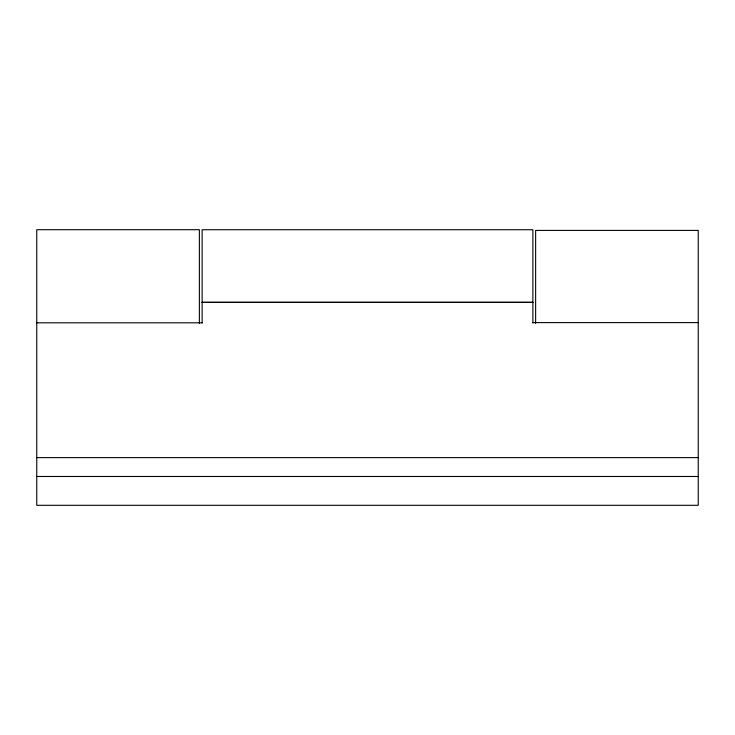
<?xml version="1.0" encoding="UTF-8"?>
<svg xmlns="http://www.w3.org/2000/svg" width="735" height="735" viewBox="0 0 735 735"><rect width="100%" height="100%" fill="white"/><g stroke="black" fill="none" stroke-linecap="round" stroke-linejoin="round"><path stroke-width="1.1" d="M202.125 302.223L532.875 302.223M202.125 302.443L532.875 302.443M532.875 322.61L698.25 322.61M36.75 322.821L202.125 322.821M36.75 457.62L698.25 457.62M36.75 476.482L698.25 476.482M535.631 323.446L535.631 230.413L698.25 230.413L698.25 505.303L36.75 505.303L36.75 229.697L199.369 229.697L199.369 323.446M532.875 323.033L532.875 229.733L202.125 229.733L202.125 323.033"/></g></svg>
